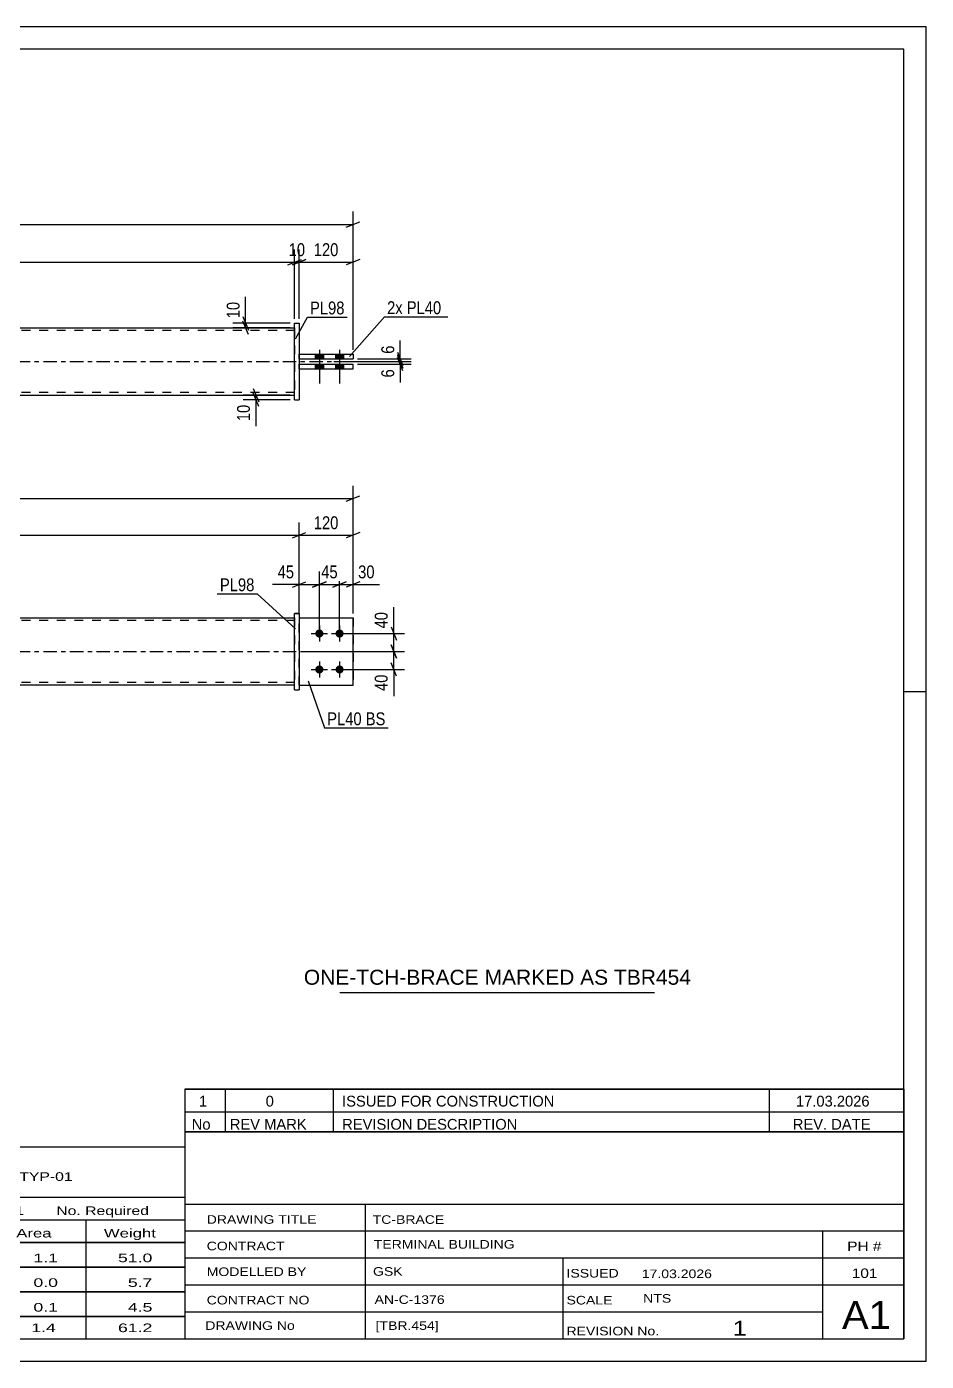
# Model space of a CAD drawing. Header units: millimetres. Extents: x 0 to 420, y 0 to 297.
# Drawn here: x 219.8 to 420, y 0 to 297 of the extents above; entities that cross this region are included whole.
import ezdxf

# ---------------------------------------------------------------- set-up
doc = ezdxf.new("R2010")
doc.units = ezdxf.units.MM
doc.linetypes.add('DXK_LINE_DOT2', pattern=[3.9198, 1.9599, -1.9599])
doc.linetypes.add('DXK_LINE_DOT3', pattern=[5.9187, 2.979, -0.9799, 0.9799, -0.9799])
doc.styles.add('Arial', font='ARIAL.TTF', dxfattribs={"height": 0.2})
doc.styles.add('Arial Narrow', font='ARIALN.TTF', dxfattribs={"height": 0.2})

# ---------------------------------------------------------------- blocks, each defined once
blk = doc.blocks.new('Unknown-580872413-1163')
at = {"color": 5, "linetype": 'Continuous'}
for p, q in [((420, 297), (0, 297)), ((420, 0), (420, 297)), ((415, 292), (5, 292)), ((415, 5), (415, 292)), ((420, 149), (415, 149)), ((5, 5), (415, 5)), ((0, 0), (420, 0))]:
    blk.add_line(p, q, dxfattribs=at)
blk = doc.blocks.new('Part-580872413-1766 - 1738')
at = {"color": 7, "linetype": 'DXK_LINE_DOT2'}
for p, q in [((280.44, 165.45), (292.44, 165.45)), ((280.44, 150.45), (280.44, 165.45)), ((280.44, 165.45), (292.44, 165.45)), ((292.44, 165.45), (292.44, 165.45)), ((292.44, 165.45), (292.44, 150.45)), ((280.44, 150.45), (280.44, 150.45)), ((280.44, 150.45), (292.44, 150.45)), ((280.44, 150.45), (292.44, 150.45))]:
    blk.add_line(p, q, dxfattribs=at)
blk = doc.blocks.new('Part-580872413-1771 - 1738')
at = {"color": 2, "linetype": 'Continuous'}
for p, q in [((280.44, 165.45), (292.44, 165.45)), ((292.44, 165.45), (292.44, 165.45)), ((292.44, 150.45), (292.44, 165.45)), ((280.44, 150.45), (292.44, 150.45))]:
    blk.add_line(p, q, dxfattribs=at)
at = {"color": 7, "linetype": 'DXK_LINE_DOT2'}
for p, q in [((280.44, 165.45), (292.44, 165.45)), ((280.44, 150.45), (280.44, 165.45)), ((292.44, 165.45), (292.44, 165.45)), ((280.44, 150.45), (280.44, 150.45)), ((280.44, 150.45), (292.44, 150.45))]:
    blk.add_line(p, q, dxfattribs=at)
blk = doc.blocks.new('Part-580872413-1786 - 1738')
at = {"color": 2, "linetype": 'Continuous'}
for p, q in [((280.44, 166.45), (279.44, 166.45)), ((279.44, 149.45), (279.44, 166.45)), ((280.44, 166.45), (280.44, 149.45)), ((279.44, 149.45), (279.44, 149.45)), ((279.44, 149.45), (280.44, 149.45))]:
    blk.add_line(p, q, dxfattribs=at)
at = {"color": 7, "linetype": 'DXK_LINE_DOT2'}
for p, q in [((279.44, 166.45), (279.44, 166.45)), ((279.44, 166.45), (280.44, 166.45)), ((280.44, 166.45), (280.44, 166.45)), ((279.44, 149.45), (280.44, 149.45))]:
    blk.add_line(p, q, dxfattribs=at)
blk = doc.blocks.new('Part-580872413-1806 - 1738')
at = {"color": 2, "linetype": 'Continuous'}
for p, q in [((91.48, 165.45), (279.44, 165.45)), ((279.44, 150.45), (91.48, 150.45))]:
    blk.add_line(p, q, dxfattribs=at)
at = {"color": 7, "linetype": 'DXK_LINE_DOT2'}
for p, q in [((91.48, 150.45), (91.48, 165.45)), ((279.44, 164.85), (91.48, 164.85)), ((279.44, 165.45), (279.44, 150.45)), ((279.44, 151.05), (91.48, 151.05))]:
    blk.add_line(p, q, dxfattribs=at)
at = {"color": 7, "linetype": 'DXK_LINE_DOT3'}
blk.add_line((81.48, 157.95), (289.44, 157.95), dxfattribs=at)
blk = doc.blocks.new('Bolt-580872413-1807 - 1738')
at = {"linetype": 'Continuous'}
for points in [[(284.94, 162.85), (285.13, 162.83), (285.31, 162.78), (285.47, 162.68), (285.61, 162.56), (285.72, 162.4), (285.8, 162.23), (285.84, 162.05), (285.84, 161.86), (285.8, 161.68), (285.72, 161.5), (285.61, 161.35), (285.47, 161.23), (285.31, 161.13), (285.13, 161.07), (284.94, 161.05), (284.75, 161.07), (284.57, 161.13), (284.41, 161.23), (284.27, 161.35), (284.16, 161.5), (284.08, 161.68), (284.05, 161.86), (284.05, 162.05), (284.08, 162.23), (284.16, 162.4), (284.27, 162.56), (284.41, 162.68), (284.57, 162.78), (284.75, 162.83)], [(289.44, 162.85), (289.63, 162.83), (289.81, 162.78), (289.97, 162.68), (290.11, 162.56), (290.22, 162.4), (290.3, 162.23), (290.34, 162.05), (290.34, 161.86), (290.3, 161.68), (290.22, 161.5), (290.11, 161.35), (289.97, 161.23), (289.81, 161.13), (289.63, 161.07), (289.44, 161.05), (289.25, 161.07), (289.07, 161.13), (288.91, 161.23), (288.77, 161.35), (288.66, 161.5), (288.58, 161.68), (288.55, 161.86), (288.55, 162.05), (288.58, 162.23), (288.66, 162.4), (288.77, 162.56), (288.91, 162.68), (289.07, 162.78), (289.25, 162.83)], [(284.94, 154.85), (285.13, 154.83), (285.31, 154.78), (285.47, 154.68), (285.61, 154.56), (285.72, 154.4), (285.8, 154.23), (285.84, 154.05), (285.84, 153.86), (285.8, 153.68), (285.72, 153.5), (285.61, 153.35), (285.47, 153.23), (285.31, 153.13), (285.13, 153.07), (284.94, 153.05), (284.75, 153.07), (284.57, 153.13), (284.41, 153.23), (284.27, 153.35), (284.16, 153.5), (284.08, 153.68), (284.05, 153.86), (284.05, 154.05), (284.08, 154.23), (284.16, 154.4), (284.27, 154.56), (284.41, 154.68), (284.57, 154.78), (284.75, 154.83)], [(289.44, 154.85), (289.63, 154.83), (289.81, 154.78), (289.97, 154.68), (290.11, 154.56), (290.22, 154.4), (290.3, 154.23), (290.34, 154.05), (290.34, 153.86), (290.3, 153.68), (290.22, 153.5), (290.11, 153.35), (289.97, 153.23), (289.81, 153.13), (289.63, 153.07), (289.44, 153.05), (289.25, 153.07), (289.07, 153.13), (288.91, 153.23), (288.77, 153.35), (288.66, 153.5), (288.58, 153.68), (288.55, 153.86), (288.55, 154.05), (288.58, 154.23), (288.66, 154.4), (288.77, 154.56), (288.91, 154.68), (289.07, 154.78), (289.25, 154.83)]]:
    blk.add_hatch(color=1, dxfattribs=at).paths.add_polyline_path(points)
at = {"color": 1, "linetype": 'Continuous'}
for p, q in [((284.94, 163.75), (284.94, 160.15)), ((289.44, 163.75), (289.44, 160.15)), ((283.14, 161.95), (286.74, 161.95)), ((287.64, 161.95), (291.24, 161.95)), ((284.94, 155.75), (284.94, 152.15)), ((289.44, 155.75), (289.44, 152.15)), ((283.14, 153.95), (286.74, 153.95)), ((287.64, 153.95), (291.24, 153.95))]:
    blk.add_line(p, q, dxfattribs=at)
blk = doc.blocks.new('Part-580872413-1430 - 1390')
at = {"color": 2, "linetype": 'Continuous'}
for p, q in [((279.44, 230.99), (279.44, 230.99)), ((279.44, 213.99), (279.44, 230.99)), ((279.44, 230.99), (280.44, 230.99)), ((280.44, 230.99), (280.44, 230.99)), ((280.44, 230.99), (280.44, 213.99)), ((279.44, 213.99), (280.44, 213.99)), ((279.44, 213.99), (279.44, 213.99)), ((280.44, 213.99), (280.44, 213.99))]:
    blk.add_line(p, q, dxfattribs=at)
at = {"color": 7, "linetype": 'DXK_LINE_DOT2'}
for p, q in [((279.44, 230.99), (279.44, 230.99)), ((279.44, 230.99), (280.44, 230.99)), ((279.44, 213.99), (280.44, 213.99))]:
    blk.add_line(p, q, dxfattribs=at)
blk = doc.blocks.new('Part-580872413-1462 - 1390')
at = {"color": 2, "linetype": 'Continuous'}
for p, q in [((280.44, 224.09), (292.44, 224.09)), ((280.44, 223.09), (292.44, 223.09)), ((292.44, 224.09), (292.44, 223.09))]:
    blk.add_line(p, q, dxfattribs=at)
at = {"color": 7, "linetype": 'DXK_LINE_DOT2'}
for p, q in [((280.44, 223.09), (280.44, 224.09)), ((280.44, 224.09), (292.44, 224.09)), ((280.44, 223.09), (292.44, 223.09)), ((292.44, 224.09), (292.44, 224.09))]:
    blk.add_line(p, q, dxfattribs=at)
blk = doc.blocks.new('Bolt-580872413-1451 - 1390')
at = {"linetype": 'Continuous'}
for points in [[(285.84, 224.09), (284.04, 224.09), (284.04, 223.09), (285.84, 223.09)], [(285.84, 224.09), (284.04, 224.09), (284.04, 223.09), (285.84, 223.09)], [(290.34, 224.09), (288.54, 224.09), (288.54, 223.09), (290.34, 223.09)], [(290.34, 224.09), (288.54, 224.09), (288.54, 223.09), (290.34, 223.09)], [(285.84, 221.89), (284.04, 221.89), (284.04, 220.89), (285.84, 220.89)], [(285.84, 221.89), (284.04, 221.89), (284.04, 220.89), (285.84, 220.89)], [(290.34, 221.89), (288.54, 221.89), (288.54, 220.89), (290.34, 220.89)], [(290.34, 221.89), (288.54, 221.89), (288.54, 220.89), (290.34, 220.89)]]:
    blk.add_hatch(color=1, dxfattribs=at).paths.add_polyline_path(points)
at = {"color": 1, "linetype": 'Continuous'}
for p, q in [((284.04, 224.09), (284.04, 223.09)), ((284.04, 224.09), (284.04, 223.09)), ((284.94, 225.09), (284.94, 217.59)), ((284.94, 225.09), (284.94, 217.59)), ((285.84, 224.09), (285.84, 223.09)), ((285.84, 224.09), (285.84, 223.09)), ((288.54, 224.09), (288.54, 223.09)), ((288.54, 224.09), (288.54, 223.09)), ((289.44, 225.09), (289.44, 217.59)), ((289.44, 225.09), (289.44, 217.59)), ((290.34, 224.09), (290.34, 223.09)), ((290.34, 224.09), (290.34, 223.09)), ((284.04, 221.89), (284.04, 220.89)), ((284.04, 221.89), (284.04, 220.89)), ((285.84, 221.89), (285.84, 220.89)), ((285.84, 221.89), (285.84, 220.89)), ((288.54, 221.89), (288.54, 220.89)), ((288.54, 221.89), (288.54, 220.89)), ((290.34, 221.89), (290.34, 220.89)), ((290.34, 221.89), (290.34, 220.89))]:
    blk.add_line(p, q, dxfattribs=at)
blk = doc.blocks.new('Part-580872413-1435 - 1390')
at = {"color": 2, "linetype": 'Continuous'}
for p, q in [((280.44, 221.89), (292.44, 221.89)), ((280.44, 220.89), (292.44, 220.89)), ((292.44, 220.89), (292.44, 221.89))]:
    blk.add_line(p, q, dxfattribs=at)
at = {"color": 7, "linetype": 'DXK_LINE_DOT2'}
for p, q in [((280.44, 220.89), (280.44, 221.89)), ((280.44, 221.89), (292.44, 221.89)), ((280.44, 220.89), (292.44, 220.89))]:
    blk.add_line(p, q, dxfattribs=at)
blk = doc.blocks.new('Part-580872413-1450 - 1390')
at = {"color": 2, "linetype": 'Continuous'}
for p, q in [((91.48, 229.99), (279.44, 229.99)), ((91.48, 214.99), (279.44, 214.99))]:
    blk.add_line(p, q, dxfattribs=at)
at = {"color": 7, "linetype": 'DXK_LINE_DOT2'}
for p, q in [((91.48, 229.99), (91.48, 214.99)), ((279.44, 229.39), (91.48, 229.39)), ((279.44, 229.99), (279.44, 214.99)), ((279.44, 215.59), (91.48, 215.59))]:
    blk.add_line(p, q, dxfattribs=at)
at = {"color": 7, "linetype": 'DXK_LINE_DOT3'}
blk.add_line((81.48, 222.49), (289.44, 222.49), dxfattribs=at)
blk = doc.blocks.new('StraightDimension-580872413-1914 - 1738')
at = {"color": 7, "linetype": 'Continuous'}
for p, q in [((91.98, 184.43), (88.98, 183.23)), ((90.48, 158.95), (90.48, 186.68)), ((278.94, 183.23), (281.94, 184.43)), ((280.44, 166.45), (280.44, 186.68)), ((90.48, 183.83), (280.44, 183.83))]:
    blk.add_line(p, q, dxfattribs=at)
at = {"color": 0}
blk.add_wipeout([(189.72, 184.58), (189.72, 188.78), (181.2, 188.78), (181.2, 184.58)], dxfattribs=at)
at = {"color": 3, "style": 'Arial Narrow'}
blk.add_text('1900', height=2.863, dxfattribs=at).set_placement((181.8, 185.18))
blk = doc.blocks.new('StraightDimension-580872413-1810 - 1738')
at = {"color": 7, "linetype": 'Continuous'}
for p, q in [((289.44, 162.95), (289.44, 175.74)), ((292.44, 166.45), (292.44, 175.74)), ((287.94, 172.29), (290.94, 173.49)), ((289.44, 172.89), (292.44, 172.89)), ((293.94, 173.49), (290.94, 172.29))]:
    blk.add_line(p, q, dxfattribs=at)
at = {"color": 0}
blk.add_wipeout([(297.82, 173.64), (297.82, 177.84), (292.97, 177.84), (292.97, 173.64)], dxfattribs=at)
at = {"color": 7, "linetype": 'Continuous'}
blk.add_line((292.44, 172.89), (298.35, 172.89), dxfattribs=at)
blk.add_line((292.44, 172.89), (298.35, 172.89), dxfattribs=at)
at = {"color": 3, "style": 'Arial Narrow'}
blk.add_text('30', height=2.863, dxfattribs=at).set_placement((293.57, 174.24))
blk = doc.blocks.new('StraightDimension-580872413-1826 - 1738')
at = {"color": 7, "linetype": 'Continuous'}
for p, q in [((284.94, 162.95), (284.94, 175.74)), ((289.44, 162.95), (289.44, 175.74)), ((283.44, 172.29), (286.44, 173.49)), ((284.94, 172.89), (289.44, 172.89)), ((290.94, 173.49), (287.94, 172.29))]:
    blk.add_line(p, q, dxfattribs=at)
at = {"color": 0}
blk.add_wipeout([(289.62, 173.64), (289.62, 177.84), (284.76, 177.84), (284.76, 173.64)], dxfattribs=at)
at = {"color": 3, "style": 'Arial Narrow'}
blk.add_text('45', height=2.863, dxfattribs=at).set_placement((285.36, 174.24))
blk = doc.blocks.new('StraightDimension-580872413-1839 - 1738')
at = {"color": 7, "linetype": 'Continuous'}
for p, q in [((280.44, 166.45), (280.44, 175.74)), ((284.94, 162.95), (284.94, 175.74)), ((278.94, 172.29), (281.94, 173.49)), ((280.44, 172.89), (284.94, 172.89)), ((286.44, 173.49), (283.44, 172.29))]:
    blk.add_line(p, q, dxfattribs=at)
at = {"color": 0}
blk.add_wipeout([(279.92, 173.64), (279.92, 177.84), (275.06, 177.84), (275.06, 173.64)], dxfattribs=at)
at = {"color": 7, "linetype": 'Continuous'}
blk.add_line((280.44, 172.89), (274.53, 172.89), dxfattribs=at)
blk.add_line((280.44, 172.89), (274.53, 172.89), dxfattribs=at)
at = {"color": 3, "style": 'Arial Narrow'}
blk.add_text('45', height=2.863, dxfattribs=at).set_placement((275.66, 174.24))
blk = doc.blocks.new('StraightDimension-580872413-1856 - 1738')
at = {"color": 7, "linetype": 'Continuous'}
for p, q in [((78.48, 166.45), (78.48, 194.83)), ((292.44, 166.45), (292.44, 194.83)), ((79.98, 192.58), (76.98, 191.38)), ((78.48, 191.98), (292.44, 191.98)), ((290.94, 191.38), (293.94, 192.58))]:
    blk.add_line(p, q, dxfattribs=at)
at = {"color": 0}
blk.add_wipeout([(189.72, 192.73), (189.72, 196.93), (181.2, 196.93), (181.2, 192.73)], dxfattribs=at)
at = {"color": 3, "style": 'Arial Narrow'}
blk.add_text('2140', height=2.863, dxfattribs=at).set_placement((181.8, 193.33))
blk = doc.blocks.new('StraightDimension-580872413-1876 - 1738')
at = {"color": 7, "linetype": 'Continuous'}
for p, q in [((300.89, 163.45), (302.09, 160.45)), ((290.44, 161.95), (303.89, 161.95)), ((301.49, 157.95), (301.49, 161.95)), ((281.44, 157.95), (303.89, 157.95)), ((302.09, 156.45), (300.89, 159.45))]:
    blk.add_line(p, q, dxfattribs=at)
at = {"color": 0}
blk.add_wipeout([(300.74, 167.34), (296.54, 167.34), (296.54, 162.48), (300.74, 162.48)], dxfattribs=at)
at = {"color": 7, "linetype": 'Continuous'}
blk.add_line((301.49, 161.95), (301.49, 167.86), dxfattribs=at)
blk.add_line((301.49, 161.95), (301.49, 167.86), dxfattribs=at)
at = {"color": 3, "style": 'Arial Narrow'}
blk.add_text('40', height=2.863, rotation=90.0002, dxfattribs=at).set_placement((300.14, 163.08))
blk = doc.blocks.new('StraightDimension-580872413-1885 - 1738')
at = {"color": 7, "linetype": 'Continuous'}
for p, q in [((281.44, 157.95), (303.89, 157.95)), ((300.89, 159.45), (302.09, 156.45)), ((301.49, 153.95), (301.49, 157.95)), ((302.09, 152.45), (300.89, 155.45)), ((290.44, 153.95), (303.89, 153.95))]:
    blk.add_line(p, q, dxfattribs=at)
at = {"color": 0}
blk.add_wipeout([(300.74, 153.43), (296.54, 153.43), (296.54, 148.57), (300.74, 148.57)], dxfattribs=at)
at = {"color": 7, "linetype": 'Continuous'}
blk.add_line((301.49, 153.95), (301.49, 148.05), dxfattribs=at)
blk.add_line((301.49, 153.95), (301.49, 148.05), dxfattribs=at)
at = {"color": 3, "style": 'Arial Narrow'}
blk.add_text('40', height=2.863, rotation=90.0002, dxfattribs=at).set_placement((300.14, 149.17))
blk = doc.blocks.new('StraightDimension-580872413-1895 - 1738')
at = {"color": 7, "linetype": 'Continuous'}
for p, q in [((278.94, 183.23), (281.94, 184.43)), ((280.44, 166.45), (280.44, 186.68)), ((293.94, 184.43), (290.94, 183.23)), ((292.44, 166.45), (292.44, 186.68)), ((280.44, 183.83), (292.44, 183.83))]:
    blk.add_line(p, q, dxfattribs=at)
at = {"color": 0}
blk.add_wipeout([(289.78, 184.58), (289.78, 188.78), (283.1, 188.78), (283.1, 184.58)], dxfattribs=at)
at = {"color": 3, "style": 'Arial Narrow'}
blk.add_text('120', height=2.863, dxfattribs=at).set_placement((283.7, 185.18))
blk = doc.blocks.new('StraightDimension-580872413-1661 - 1390')
at = {"color": 7, "linetype": 'Continuous'}
for p, q in [((293.44, 223.09), (305.34, 223.09)), ((302.34, 224.59), (303.54, 221.59)), ((303.54, 220.99), (302.34, 223.99)), ((302.94, 222.49), (302.94, 223.09)), ((288.19, 222.49), (305.34, 222.49))]:
    blk.add_line(p, q, dxfattribs=at)
at = {"color": 0}
blk.add_wipeout([(302.19, 226.64), (297.99, 226.64), (297.99, 223.61), (302.19, 223.61)], dxfattribs=at)
at = {"color": 7, "linetype": 'Continuous'}
blk.add_line((302.94, 223.09), (302.94, 227.17), dxfattribs=at)
blk.add_line((302.94, 223.09), (302.94, 227.17), dxfattribs=at)
at = {"color": 3, "style": 'Arial Narrow'}
blk.add_text('6', height=2.86, rotation=90.0002, dxfattribs=at).set_placement((301.59, 224.21))
blk = doc.blocks.new('StraightDimension-580872413-1538 - 1390')
at = {"color": 7, "linetype": 'Continuous'}
for p, q in [((278.44, 214.99), (267.99, 214.99)), ((278.44, 213.99), (267.99, 213.99)), ((270.24, 216.49), (271.44, 213.49)), ((271.44, 212.49), (270.24, 215.49)), ((270.84, 213.99), (270.84, 214.99))]:
    blk.add_line(p, q, dxfattribs=at)
at = {"color": 0}
blk.add_wipeout([(270.09, 213.46), (265.89, 213.46), (265.89, 208.61), (270.09, 208.61)], dxfattribs=at)
at = {"color": 7, "linetype": 'Continuous'}
blk.add_line((270.84, 213.99), (270.84, 208.08), dxfattribs=at)
blk.add_line((270.84, 213.99), (270.84, 208.08), dxfattribs=at)
at = {"color": 3, "style": 'Arial Narrow'}
blk.add_text('10', height=2.863, rotation=90.0002, dxfattribs=at).set_placement((269.49, 209.21))
blk = doc.blocks.new('StraightDimension-580872413-1552 - 1390')
at = {"color": 7, "linetype": 'Continuous'}
for p, q in [((267.94, 232.49), (269.14, 229.49)), ((278.44, 230.99), (265.69, 230.99)), ((278.44, 229.99), (265.69, 229.99)), ((269.14, 228.49), (267.94, 231.49)), ((268.54, 229.99), (268.54, 230.99))]:
    blk.add_line(p, q, dxfattribs=at)
at = {"color": 0}
blk.add_wipeout([(267.79, 236.37), (263.59, 236.37), (263.59, 231.51), (267.79, 231.51)], dxfattribs=at)
at = {"color": 7, "linetype": 'Continuous'}
blk.add_line((268.54, 230.99), (268.54, 236.89), dxfattribs=at)
blk.add_line((268.54, 230.99), (268.54, 236.89), dxfattribs=at)
at = {"color": 3, "style": 'Arial Narrow'}
blk.add_text('10', height=2.863, rotation=90.0002, dxfattribs=at).set_placement((267.19, 232.11))
blk = doc.blocks.new('StraightDimension-580872413-1567 - 1390')
at = {"color": 7, "linetype": 'Continuous'}
for p, q in [((78.48, 225.09), (78.48, 255.86)), ((292.44, 225.09), (292.44, 255.86)), ((79.98, 253.61), (76.98, 252.41)), ((78.48, 253.01), (292.44, 253.01)), ((290.94, 252.41), (293.94, 253.61))]:
    blk.add_line(p, q, dxfattribs=at)
at = {"color": 0}
blk.add_wipeout([(189.72, 253.76), (189.72, 257.96), (181.2, 257.96), (181.2, 253.76)], dxfattribs=at)
at = {"color": 3, "style": 'Arial Narrow'}
blk.add_text('2140', height=2.863, dxfattribs=at).set_placement((181.8, 254.36))
blk = doc.blocks.new('StraightDimension-580872413-1578 - 1390')
at = {"color": 7, "linetype": 'Continuous'}
for p, q in [((279.44, 231.99), (279.44, 247.45)), ((280.44, 231.99), (280.44, 247.45)), ((277.94, 244), (280.94, 245.2)), ((281.94, 245.2), (278.94, 244)), ((279.44, 244.6), (280.44, 244.6))]:
    blk.add_line(p, q, dxfattribs=at)
at = {"color": 0}
blk.add_wipeout([(282.37, 245.35), (282.37, 249.55), (277.51, 249.55), (277.51, 245.35)], dxfattribs=at)
at = {"color": 3, "style": 'Arial Narrow'}
blk.add_text('10', height=2.863, dxfattribs=at).set_placement((278.11, 245.95))
blk = doc.blocks.new('StraightDimension-580872413-1588 - 1390')
at = {"color": 7, "linetype": 'Continuous'}
for p, q in [((91.48, 231.99), (91.48, 247.45)), ((279.44, 231.99), (279.44, 247.45)), ((92.98, 245.2), (89.98, 244)), ((91.48, 244.6), (279.44, 244.6)), ((277.94, 244), (280.94, 245.2))]:
    blk.add_line(p, q, dxfattribs=at)
at = {"color": 0}
blk.add_wipeout([(189.72, 245.35), (189.72, 249.55), (181.2, 249.55), (181.2, 245.35)], dxfattribs=at)
at = {"color": 3, "style": 'Arial Narrow'}
blk.add_text('1880', height=2.863, dxfattribs=at).set_placement((181.8, 245.95))
blk = doc.blocks.new('StraightDimension-580872413-1618 - 1390')
at = {"color": 7, "linetype": 'Continuous'}
for p, q in [((280.44, 231.99), (280.44, 247.45)), ((292.44, 225.09), (292.44, 247.45)), ((278.94, 244), (281.94, 245.2)), ((280.44, 244.6), (292.44, 244.6)), ((293.94, 245.2), (290.94, 244))]:
    blk.add_line(p, q, dxfattribs=at)
at = {"color": 0}
blk.add_wipeout([(289.78, 245.35), (289.78, 249.55), (283.1, 249.55), (283.1, 245.35)], dxfattribs=at)
at = {"color": 3, "style": 'Arial Narrow'}
blk.add_text('120', height=2.863, dxfattribs=at).set_placement((283.7, 245.95))
blk = doc.blocks.new('StraightDimension-580872413-1650 - 1390')
at = {"color": 7, "linetype": 'Continuous'}
for p, q in [((302.34, 223.99), (303.54, 220.99)), ((303.54, 220.39), (302.34, 223.39)), ((288.19, 222.49), (305.34, 222.49)), ((293.44, 221.89), (305.34, 221.89)), ((302.94, 221.89), (302.94, 222.49))]:
    blk.add_line(p, q, dxfattribs=at)
at = {"color": 0}
blk.add_wipeout([(302.19, 221.36), (297.99, 221.36), (297.99, 218.33), (302.19, 218.33)], dxfattribs=at)
at = {"color": 7, "linetype": 'Continuous'}
blk.add_line((302.94, 221.89), (302.94, 217.81), dxfattribs=at)
blk.add_line((302.94, 221.89), (302.94, 217.81), dxfattribs=at)
at = {"color": 3, "style": 'Arial Narrow'}
blk.add_text('6', height=2.86, rotation=90.0002, dxfattribs=at).set_placement((301.59, 218.93))
blk = doc.blocks.new('Unknown-580872413-3689')
at = {"color": 7, "linetype": 'Continuous'}
for p, q in [((255, 51.05), (255, 5)), ((255, 51.05), (415, 51.05)), ((415, 51), (415, 5)), ((255, 35), (415, 35)), ((295.14, 35), (295.14, 5)), ((255, 29), (415, 29)), ((397, 5.05), (397, 29.05)), ((255, 23), (415, 23)), ((339.14, 23), (339.14, 5)), ((255, 17), (415, 17)), ((255, 11), (397, 11)), ((255, 5), (415, 5))]:
    blk.add_line(p, q, dxfattribs=at)
at = {"color": 7, "style": 'Arial Narrow'}
for s, height, width, p in [('DRAWING TITLE', 1.9089, 1.425378, (259.88, 30.61)), ('TC-BRACE', 1.909, 1.425378, (296.81, 30.59)), ('TERMINAL BUILDING', 1.9089, 1.425378, (297.06, 25.07)), ('CONTRACT', 1.909, 1.425378, (259.88, 24.71)), ('MODELLED BY', 1.9089, 1.425378, (259.88, 18.98)), ('GSK', 1.909, 1.425378, (296.88, 19.04)), ('ISSUED', 1.909, 1.425378, (339.94, 18.64)), ('17.03.2026', 1.909, 1.425378, (356.69, 18.52)), ('CONTRACT NO', 1.9089, 1.425378, (259.88, 12.66)), ('AN-C-1376', 1.909, 1.425378, (297.23, 12.78)), ('SCALE', 1.909, 1.425378, (339.94, 12.65)), ('A1', 6.204, 1.25, (401.24, 7.2)), ('DRAWING No', 1.909, 1.425378, (259.56, 7)), ('[TBR.454]', 1.909, 1.425378, (297.46, 6.99)), ('1', 3.34, 1.5, (376.91, 5.68)), ('REVISION No.', 1.9089, 1.425378, (339.94, 5.77))]:
    blk.add_text(s, height=height, dxfattribs=dict(at, width=width)).set_placement(p)
at = {"color": 7, "linetype": 'Continuous', "style": 'Arial Narrow'}
for s, height, width, p in [('PH #', 2.1, 1.42538, (402.4, 24.55)), ('101', 2.1, 1.42538, (403.41, 18.55)), ('NTS', 1.909, 1.425378, (357, 13.05))]:
    blk.add_text(s, height=height, dxfattribs=dict(at, width=width)).set_placement(p)
blk = doc.blocks.new('Unknown-580872413-3690')
at = {"color": 7, "linetype": 'Continuous'}
for p, q in [((255, 60.55), (415, 60.55)), ((415, 60.55), (255, 60.55)), ((255, 60.55), (255, 55.55)), ((264, 60.55), (264, 55.55)), ((288, 60.55), (288, 55.55)), ((385, 60.55), (385, 55.55)), ((415, 60.55), (415, 55.55)), ((255, 55.55), (415, 55.55)), ((255, 55.55), (255, 51.05)), ((255, 55.55), (415, 55.55)), ((264, 55.55), (264, 51.05)), ((288, 55.55), (288, 51.05)), ((385, 55.55), (385, 51.05)), ((415, 55.55), (415, 51.05)), ((415, 51.05), (255, 51.05))]:
    blk.add_line(p, q, dxfattribs=at)
at = {"color": 7, "linetype": 'Continuous', "style": 'Arial Narrow'}
for s, height, width, p in [('1', 2.39, 1.196471, (258.16, 56.7)), ('0', 2.39, 1.196471, (273, 56.7)), ('ISSUED FOR CONSTRUCTION', 2.3861, 1.196471, (290, 56.7)), ('17.03.2026', 2.386, 1.196471, (391, 56.7)), ('No', 2.386, 1.2, (256.54, 51.55)), ('REV MARK', 2.386, 1.2, (265, 51.55)), ('REVISION DESCRIPTION', 2.3861, 1.2, (290, 51.55)), ('REV. DATE', 2.386, 1.2, (390.28, 51.55))]:
    blk.add_text(s, height=height, dxfattribs=dict(at, width=width)).set_placement(p)
blk = doc.blocks.new('Unknown-580872413-3691')
at = {"color": 7, "linetype": 'Continuous'}
for p, q in [((95, 47.75), (255, 47.75)), ((95, 36.5), (95, 47.75)), ((255, 47.75), (255, 36.5)), ((95, 36.5), (255, 36.5)), ((95, 36.5), (95, 31.5)), ((255, 36.5), (255, 31.5)), ((95, 31.5), (255, 31.5)), ((95, 31.5), (95, 26.5)), ((119, 31.5), (119, 26.5)), ((154.5, 31.5), (154.5, 26.5)), ((180.5, 31.5), (180.5, 26.5)), ((193.5, 31.5), (193.5, 26.5)), ((211, 31.5), (211, 26.5)), ((233, 31.5), (233, 26.5)), ((255, 31.5), (255, 26.5)), ((95, 26.5), (255, 26.5)), ((95, 26.45), (95, 21.05)), ((95, 26.45), (255, 26.45)), ((119, 26.5), (119, 21)), ((154.5, 26.5), (154.5, 21)), ((180.5, 26.5), (180.5, 21)), ((193.5, 26.5), (193.5, 21)), ((211, 26.5), (211, 21)), ((233, 26.5), (233, 21)), ((255, 26.45), (255, 21.05)), ((95, 21.05), (255, 21.05)), ((95, 20.95), (95, 15.55)), ((95, 20.95), (255, 20.95)), ((119, 21), (119, 15.5)), ((154.5, 21), (154.5, 15.5)), ((180.5, 21), (180.5, 15.5)), ((193.5, 21), (193.5, 15.5)), ((211, 21), (211, 15.5)), ((233, 21), (233, 15.5)), ((255, 20.95), (255, 15.55)), ((95, 15.55), (255, 15.55)), ((95, 15.45), (95, 10.05)), ((95, 15.45), (255, 15.45)), ((119, 15.5), (119, 10)), ((154.5, 15.5), (154.5, 10)), ((180.5, 15.5), (180.5, 10)), ((193.5, 15.5), (193.5, 10)), ((211, 15.5), (211, 10)), ((233, 15.5), (233, 10)), ((255, 15.45), (255, 10.05)), ((95, 10.05), (255, 10.05)), ((95, 10), (255, 10)), ((95, 10), (95, 5)), ((211, 10), (211, 5)), ((233, 10), (233, 5)), ((255, 10), (255, 5)), ((95, 5), (255, 5))]:
    blk.add_line(p, q, dxfattribs=at)
at = {"color": 7, "style": 'Arial Narrow'}
for s, height, width, p in [('GENERAL NOTES & WELD DETAILS :', 2.8633, 1.4, (96.15, 40.06)), ('REFER TYP DRAWING TYP-01', 1.9089, 1.6, (179.7, 40.16)), ("MATERIAL LIST FOR ASSEMBLY MK'D", 1.9089, 1.6, (96.15, 32.56)), ('TBR454', 1.909, 1.794707, (187.59, 32.47)), ('1', 1.91, 1.794707, (217.08, 32.56)), ('No. Required', 1.9089, 1.6, (226.41, 32.56)), ('Mark', 1.909, 1.7, (96.34, 27.5)), ('Profile', 1.909, 1.7, (129.41, 27.5)), ('Material', 1.909, 1.7, (159.54, 27.56)), ('No.', 1.909, 1.7, (184.5, 27.56)), ('Length', 1.909, 1.7, (195, 27.56)), ('Area', 1.909, 1.7, (217.5, 27.56)), ('Weight', 1.909, 1.7, (237, 27.56))]:
    blk.add_text(s, height=height, dxfattribs=dict(at, width=width)).set_placement(p)
at = {"color": 7, "linetype": 'Continuous', "style": 'Arial Narrow'}
for s, height, width, p in [('TBR454', 1.909, 1.794707, (96.5, 22.06)), ('SHS150*6', 1.909, 1.794707, (121, 22.06)), ('E350', 1.909, 1.794707, (160.74, 22.06)), ('1', 1.91, 1.794707, (184.86, 22.06)), ('1880', 1.909, 1.794707, (197.58, 22.06)), ('1.1', 1.909, 1.794707, (221.32, 22.06)), ('51.0', 1.909, 1.794707, (240.14, 22.06)), ('PL40', 1.909, 1.794707, (96.5, 16.56)), ('PL10*120', 1.909, 1.794707, (121, 16.56)), ('E350', 1.909, 1.794707, (160.74, 16.56)), ('4', 1.91, 1.794707, (184.86, 16.56)), ('150', 1.909, 1.794707, (199.77, 16.56)), ('0.0', 1.909, 1.794707, (221.32, 16.56)), ('5.7', 1.909, 1.794707, (242.33, 16.56)), ('PL98', 1.909, 1.794707, (96.5, 11.06)), ('PL10*170', 1.909, 1.794707, (121, 11.06)), ('E350', 1.909, 1.794707, (160.74, 11.06)), ('2', 1.91, 1.794707, (184.86, 11.06)), ('170', 1.909, 1.794707, (199.77, 11.06)), ('0.1', 1.909, 1.794707, (221.32, 11.06)), ('4.5', 1.909, 1.794707, (242.33, 11.06)), ('Total', 1.909, 1.7, (197.33, 6.5)), ('1.4', 1.909, 1.794707, (220.83, 6.5)), ('61.2', 1.909, 1.794707, (240.14, 6.5))]:
    blk.add_text(s, height=height, dxfattribs=dict(at, width=width)).set_placement(p)
blk = doc.blocks.new('Unknown-580872413-3692')
at = {"color": 7, "linetype": 'Continuous'}
blk.add_line((289.5, 82.05), (359.5, 82.05), dxfattribs=at)
at = {"color": 7, "style": 'Arial'}
blk.add_text('ONE-TCH-BRACE MARKED AS TBR454', height=3.3428, dxfattribs=at).set_placement((281.49, 83.8))
blk = doc.blocks.new('Mark-580872413-1782 - 1738')
at = {"color": 0}
blk.add_wipeout([(270.49, 171.37), (270.49, 174.37), (262.82, 174.37), (262.82, 171.37)], dxfattribs=at)
blk.add_wipeout([(270.49, 171.37), (270.49, 174.37), (262.82, 174.37), (262.82, 171.37)], dxfattribs=at)
at = {"color": 30, "linetype": 'Continuous'}
for p in [(262.22, 170.77), (279.67, 163.03)]:
    blk.add_line(p, (271.09, 170.77), dxfattribs=at)
at = {"color": 3, "style": 'Arial Narrow'}
blk.add_text('PL98', height=2.863, dxfattribs=at).set_placement((262.82, 171.37))
blk = doc.blocks.new('MarkSet-580872413-2051 - 1738')
at = {"color": 0}
blk.add_wipeout([(294.36, 141.55), (294.36, 144.55), (286.69, 144.55), (286.69, 141.55)], dxfattribs=at)
blk.add_wipeout([(294.36, 141.55), (294.36, 144.55), (286.69, 144.55), (286.69, 141.55)], dxfattribs=at)
at = {"color": 30, "linetype": 'Continuous'}
blk.add_line((282.45, 151.42), (286.09, 140.95), dxfattribs=at)
at = {"color": 0}
blk.add_wipeout([(299.64, 141.55), (299.64, 144.55), (295.26, 144.55), (295.26, 141.55)], dxfattribs=at)
blk.add_wipeout([(299.64, 141.55), (299.64, 144.55), (295.26, 144.55), (295.26, 141.55)], dxfattribs=at)
at = {"color": 30, "linetype": 'Continuous'}
blk.add_line((286.09, 140.95), (300.24, 140.95), dxfattribs=at)
at = {"color": 3, "style": 'Arial Narrow'}
for s, p in [('PL40', (286.69, 141.55)), ('BS', (295.26, 141.55))]:
    blk.add_text(s, height=2.863, dxfattribs=at).set_placement(p)
blk = doc.blocks.new('MarkSet-580872413-1723 - 1390')
at = {"color": 0}
blk.add_wipeout([(303.49, 233.03), (303.49, 236.03), (300.01, 236.03), (300.01, 233.03)], dxfattribs=at)
blk.add_wipeout([(303.49, 233.03), (303.49, 236.03), (300.01, 236.03), (300.01, 233.03)], dxfattribs=at)
at = {"color": 30, "linetype": 'Continuous'}
blk.add_line((291.65, 223.6), (299.41, 232.43), dxfattribs=at)
at = {"color": 0}
blk.add_wipeout([(312.06, 233.03), (312.06, 236.03), (304.39, 236.03), (304.39, 233.03)], dxfattribs=at)
blk.add_wipeout([(312.06, 233.03), (312.06, 236.03), (304.39, 236.03), (304.39, 233.03)], dxfattribs=at)
at = {"color": 30, "linetype": 'Continuous'}
blk.add_line((299.41, 232.43), (313.56, 232.43), dxfattribs=at)
at = {"color": 3, "style": 'Arial Narrow'}
for s, p in [('2x', (300.01, 233.03)), ('PL40', (304.39, 233.03))]:
    blk.add_text(s, height=2.863, dxfattribs=at).set_placement(p)
blk = doc.blocks.new('Mark-580872413-3627 - 1390')
at = {"color": 0}
blk.add_wipeout([(290.54, 232.98), (290.54, 235.98), (282.87, 235.98), (282.87, 232.98)], dxfattribs=at)
blk.add_wipeout([(290.54, 232.98), (290.54, 235.98), (282.87, 235.98), (282.87, 232.98)], dxfattribs=at)
at = {"color": 30, "linetype": 'Continuous'}
for p, q in [((279.67, 227.56), (282.27, 232.38)), ((282.27, 232.38), (291.14, 232.38))]:
    blk.add_line(p, q, dxfattribs=at)
at = {"color": 3, "style": 'Arial Narrow'}
blk.add_text('PL98', height=2.863, dxfattribs=at).set_placement((282.87, 232.98))

msp = doc.modelspace()

# ---------------------------------------------------------------- block references
for name in ['Unknown-580872413-1163', 'Part-580872413-1450 - 1390', 'Part-580872413-1430 - 1390', 'Part-580872413-1462 - 1390', 'Bolt-580872413-1451 - 1390', 'Part-580872413-1435 - 1390', 'Part-580872413-1786 - 1738', 'Part-580872413-1806 - 1738', 'Part-580872413-1766 - 1738', 'Part-580872413-1771 - 1738', 'Bolt-580872413-1807 - 1738', 'Unknown-580872413-3692', 'Unknown-580872413-3690', 'Unknown-580872413-3689', 'Unknown-580872413-3691']:
    msp.add_blockref(name, (0, 0))

# ---------------------------------------------------------------- next in the draw order: block references
for name in ['StraightDimension-580872413-1552 - 1390', 'StraightDimension-580872413-1661 - 1390', 'StraightDimension-580872413-1538 - 1390', 'StraightDimension-580872413-1914 - 1738', 'StraightDimension-580872413-1810 - 1738']:
    msp.add_blockref(name, (0, 0))

# ---------------------------------------------------------------- next in the draw order: block references
for name in ['StraightDimension-580872413-1567 - 1390', 'StraightDimension-580872413-1826 - 1738']:
    msp.add_blockref(name, (0, 0))

# ---------------------------------------------------------------- next in the draw order: block references
for name in ['StraightDimension-580872413-1578 - 1390', 'StraightDimension-580872413-1839 - 1738']:
    msp.add_blockref(name, (0, 0))

# ---------------------------------------------------------------- next in the draw order: block references
for name in ['StraightDimension-580872413-1588 - 1390', 'StraightDimension-580872413-1856 - 1738']:
    msp.add_blockref(name, (0, 0))

# ---------------------------------------------------------------- next in the draw order: block references
for name in ['StraightDimension-580872413-1618 - 1390', 'StraightDimension-580872413-1876 - 1738']:
    msp.add_blockref(name, (0, 0))

# ---------------------------------------------------------------- next in the draw order: block references
for name in ['StraightDimension-580872413-1650 - 1390', 'StraightDimension-580872413-1895 - 1738', 'StraightDimension-580872413-1885 - 1738']:
    msp.add_blockref(name, (0, 0))

# ---------------------------------------------------------------- next in the draw order: block references
for name in ['MarkSet-580872413-1723 - 1390', 'Mark-580872413-1782 - 1738', 'MarkSet-580872413-2051 - 1738']:
    msp.add_blockref(name, (0, 0))

# ---------------------------------------------------------------- next in the draw order: block references
msp.add_blockref('Mark-580872413-3627 - 1390', (0, 0))

doc.saveas('drawing.dxf')
